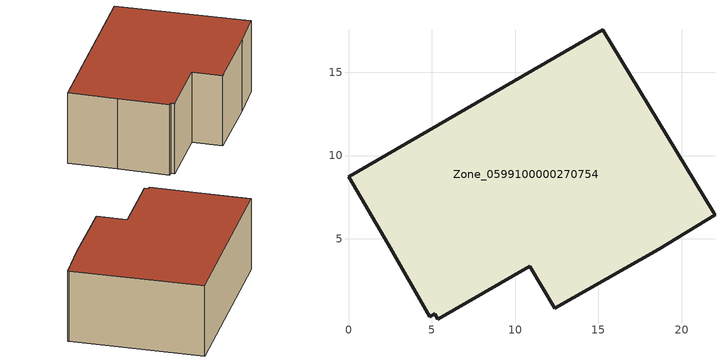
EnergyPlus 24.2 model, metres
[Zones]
Zone_0599100000270754
 floor ground (C_G): 4.89,0.33 2.38,4.68 0,8.74 15.28,17.57 21.93,6.57 22.01,6.46 18.64,4.37 12.38,0.83 10.89,3.36 5.36,0.16 5.17,0.49 z0
 wall outside (C_F): 15.28,17.57 0,8.74 2.38,4.68 4.89,0.33 5.17,0.49 5.36,0.16 10.89,3.36 12.38,0.83 18.64,4.37 22.01,6.46 21.93,6.57 15.28,17.57 z0:7.33
 roof outside (C_R): 2.38,4.68 4.89,0.33 5.17,0.49 5.36,0.16 10.89,3.36 12.38,0.83 18.64,4.37 22.01,6.46 21.93,6.57 15.28,17.57 0,8.74 z7.33
[BUILDING]
Pand.0599100000270754: North Axis=0; Terrain=City; Loads Convergence Tolerance Value=0.04; Temperature Convergence Tolerance Value=0.4; Solar Distribution=FullExterior; Maximum Number of Warmup Days=25; Minimum Number of Warmup Days=1
[Site:Location]
Rotterdam.The.Hague.AP_ZH_NLD Design_Conditions: Latitude=51.96; Longitude=4.45; Time Zone=1; Elevation=-4.5
[SITE:GROUNDTEMPERATURE:BUILDINGSURFACE]
18, 18, 18, 18, 18, 18, 18, 18, 18, 18, 18, 18
[MATERIAL] Thermal Absorptance=0.9; Solar Absorptance=0.7; Visible Absorptance=0.7
Name | Roughness | Thickness | Conductivity | Density | Specific Heat
G.D.1965 | MediumSmooth | 0.15 | 1 | 540 | 1210
F.D.1965 | Rough | 0.3 | 0.857143 | 1920 | 840
R.D.1965 | MediumRough | 0.2 | 0.08 | 1500 | 1000
[CONSTRUCTION]
C_G: G.D.1965
C_F: F.D.1965
C_R: R.D.1965
[ZONE]
Zone_0599100000270754: Type=1; Multiplier=1; Ceiling Height=Autocalculate; Volume=Autocalculate; Floor Area=autocalculate; Part of Total Floor Area=Yes
[ZONEINFILTRATION:DESIGNFLOWRATE]
Infil_Zone_0599100000270754: Zone or ZoneList or Space or SpaceList=Zone_0599100000270754; Schedule=AlwaysOn; Design Flow Rate Calculation Method=Flow/Area; Flow Rate per Floor Area=0.0042; Constant Term Coefficient=1; Temperature Term Coefficient=0; Velocity Term Coefficient=0; Velocity Squared Term Coefficient=0
[HVACTEMPLATE:ZONE:IDEALLOADSAIRSYSTEM]
Zone_0599100000270754: Maximum Heating Supply Air Temperature=50; Minimum Cooling Supply Air Temperature=13; Maximum Heating Supply Air Humidity Ratio=0.0156; Minimum Cooling Supply Air Humidity Ratio=0.0077; Heating Limit=NoLimit; Cooling Limit=NoLimit; Dehumidification Control Type=ConstantSensibleHeatRatio; Cooling Sensible Heat Ratio=0.7; Dehumidification Setpoint=60; Humidification Control Type=None; Humidification Setpoint=30; Outdoor Air Method=None; Outdoor Air Flow Rate per Person=0.00944; Outdoor Air Flow Rate per Zone Floor Area=0; Outdoor Air Flow Rate per Zone=0; Demand Controlled Ventilation Type=None; Outdoor Air Economizer Type=NoEconomizer; Heat Recovery Type=None; Sensible Heat Recovery Effectiveness=0.7; Latent Heat Recovery Effectiveness=0.65
[ZONECONTROL:THERMOSTAT]
ThermostatControl_Zone_0599100000270754: Zone or ZoneList=Zone_0599100000270754; Control Type Schedule=DualSetpointControlType; Control 1=Thermostat_Zone_0599100000270754; Temperature Difference Between Cutout And Setpoint=0
[THERMOSTATSETPOINT:DUALSETPOINT]
Thermostat_Zone_0599100000270754: Heating Setpoint Temperature Schedule=HeatingSetpoint_Zone_0599100000270754; Cooling Setpoint Temperature Schedule=CoolingSetpoint_Zone_0599100000270754
[SCHEDULE:COMPACT]
HeatingSetpoint_Zone_0599100000270754: Through: 12/31, For: AllDays, Until: 24:00, 21
CoolingSetpoint_Zone_0599100000270754: Through: 12/31, For: AllDays, Until: 24:00, 24
DualSetpointControlType: Through: 12/31, For: AllDays, Until: 24:00, 4
AlwaysOn: Through: 12/31, For: AllDays, Until: 24:00, 1
